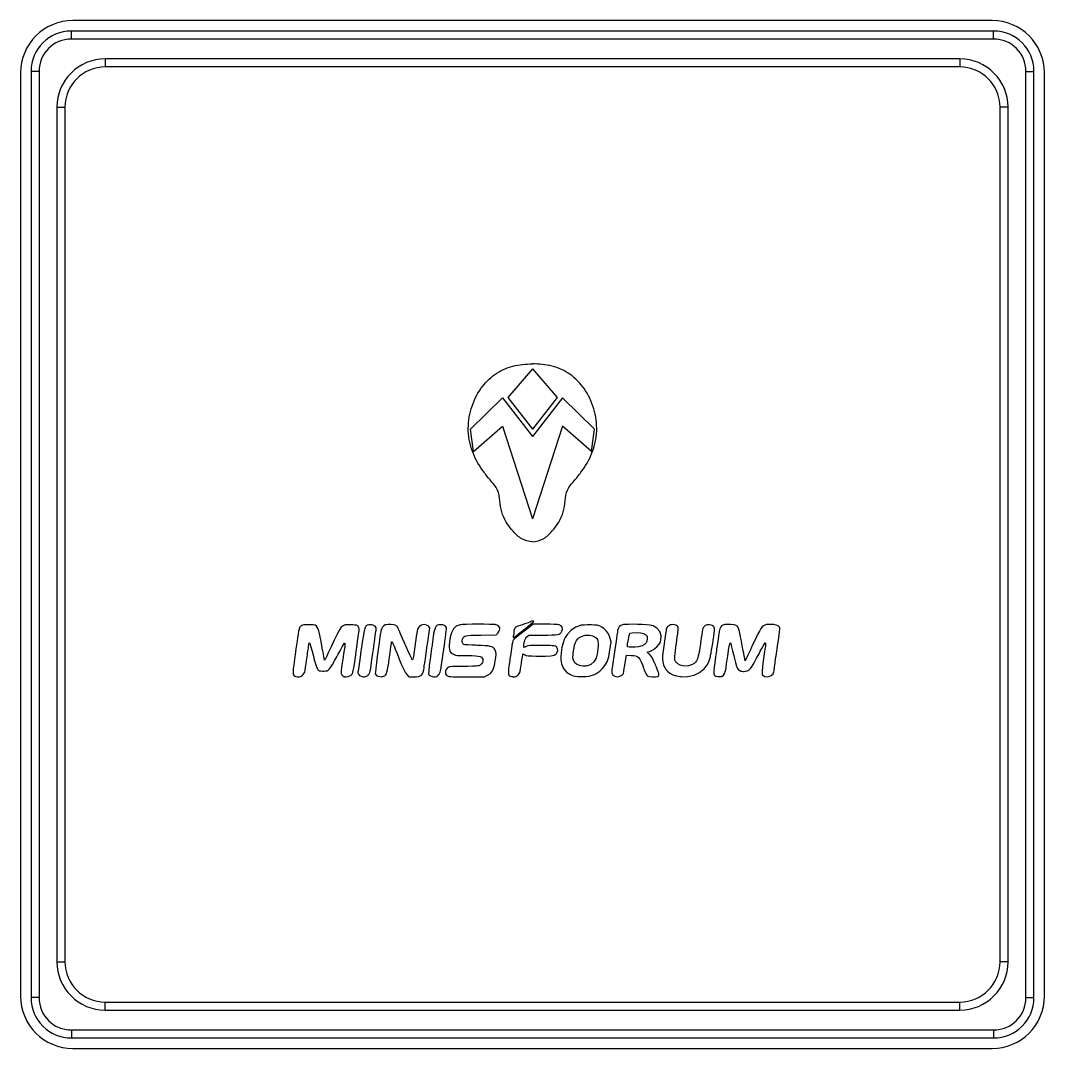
# Model space of a CAD drawing. Header units: millimetres. Extents: x 0 to 279, y 0 to 216.
# Drawn here: x 178.09 to 209.84, y 84.92 to 116.8 of the extents above; entities that cross this region are included whole.
import ezdxf

# ---------------------------------------------------------------- set-up
doc = ezdxf.new("R2010")
doc.units = ezdxf.units.MM

msp = doc.modelspace()

# ---------------------------------------------------------------- linework, layer by layer
at = {"color": 7, "linetype": 'Continuous', "lineweight": 25}
for p, q in [((208.217, 116.797), (179.717, 116.797)), ((208.267, 116.472), (179.667, 116.472)), ((179.667, 116.222), (179.667, 116.472)), ((208.267, 116.222), (208.267, 116.472)), ((208.267, 116.222), (179.667, 116.222)), ((180.717, 115.61), (180.717, 115.36)), ((207.217, 115.61), (180.717, 115.61)), ((207.217, 115.61), (207.217, 115.36)), ((178.092, 115.172), (178.092, 86.547)), ((178.417, 115.222), (178.417, 86.497)), ((178.667, 115.222), (178.417, 115.222)), ((178.667, 115.222), (178.667, 86.497)), ((207.217, 115.36), (180.717, 115.36)), ((209.267, 86.497), (209.267, 115.222)), ((209.267, 115.222), (209.517, 115.222)), ((209.517, 86.497), (209.517, 115.222)), ((209.842, 86.547), (209.842, 115.172)), ((179.217, 114.11), (179.217, 87.61)), ((179.217, 114.11), (179.467, 114.11)), ((179.467, 114.11), (179.467, 87.61)), ((208.467, 87.61), (208.467, 114.11)), ((208.717, 114.11), (208.467, 114.11)), ((208.717, 87.61), (208.717, 114.11)), ((193.967, 106.002), (193.206, 105.109)), ((193.967, 106.002), (194.728, 105.109)), ((192.047, 104.131), (193.035, 105.098)), ((193.035, 105.098), (193.967, 103.901)), ((193.206, 105.109), (193.967, 104.131)), ((194.728, 105.109), (193.967, 104.131)), ((194.899, 105.098), (193.967, 103.901)), ((195.887, 104.131), (194.899, 105.098)), ((192.142, 103.429), (192.047, 104.131)), ((192.142, 103.429), (193.035, 104.22)), ((193.035, 104.22), (193.967, 101.347)), ((194.899, 104.22), (193.967, 101.347)), ((195.792, 103.429), (194.899, 104.22)), ((195.792, 103.429), (195.887, 104.131)), ((186.711, 97.862), (186.697, 97.776)), ((186.727, 97.927), (186.711, 97.862)), ((186.746, 97.975), (186.727, 97.927)), ((186.769, 98.008), (186.746, 97.975)), ((186.798, 98.031), (186.769, 98.008)), ((186.836, 98.047), (186.798, 98.031)), ((186.871, 98.056), (186.836, 98.047)), ((186.883, 98.058), (186.871, 98.056)), ((186.89, 98.06), (186.883, 98.058)), ((186.915, 98.062), (186.89, 98.06)), ((186.963, 98.063), (186.915, 98.062)), ((187.022, 98.063), (186.963, 98.063)), ((187.068, 98.061), (187.022, 98.063)), ((187.084, 98.06), (187.068, 98.061)), ((187.104, 98.059), (187.084, 98.06)), ((187.163, 98.055), (187.104, 98.059)), ((187.223, 98.045), (187.163, 98.055)), ((187.269, 98.018), (187.223, 98.045)), ((187.305, 97.965), (187.269, 98.018)), ((187.337, 97.875), (187.305, 97.965)), ((187.37, 97.737), (187.337, 97.875)), ((187.979, 97.9), (187.91, 97.77)), ((188.039, 97.984), (187.979, 97.9)), ((188.095, 98.032), (188.039, 97.984)), ((188.158, 98.054), (188.095, 98.032)), ((188.236, 98.059), (188.158, 98.054)), ((188.311, 98.057), (188.236, 98.059)), ((188.336, 98.056), (188.311, 98.057)), ((188.352, 98.056), (188.336, 98.056)), ((188.398, 98.054), (188.352, 98.056)), ((188.446, 98.052), (188.398, 98.054)), ((188.482, 98.049), (188.446, 98.052)), ((188.509, 98.045), (188.482, 98.049)), ((188.529, 98.039), (188.509, 98.045)), ((188.543, 98.03), (188.529, 98.039)), ((188.555, 98.019), (188.543, 98.03)), ((188.564, 98.008), (188.555, 98.019)), ((188.567, 98.004), (188.564, 98.008)), ((188.572, 97.997), (188.567, 98.004)), ((188.585, 97.974), (188.572, 97.997)), ((188.58, 97.812), (188.59, 97.882)), ((188.593, 97.939), (188.585, 97.974)), ((188.59, 97.882), (188.593, 97.939)), ((188.757, 97.91), (188.737, 97.817)), ((188.776, 97.974), (188.757, 97.91)), ((188.795, 98.014), (188.776, 97.974)), ((188.817, 98.036), (188.795, 98.014)), ((188.836, 98.045), (188.817, 98.036)), ((188.843, 98.047), (188.836, 98.045)), ((188.847, 98.048), (188.843, 98.047)), ((188.888, 98.054), (188.847, 98.048)), ((188.944, 98.058), (188.888, 98.054)), ((188.955, 98.058), (188.944, 98.058)), ((188.974, 98.058), (188.955, 98.058)), ((189.03, 98.048), (188.974, 98.058)), ((189.084, 98.015), (189.03, 98.048)), ((189.115, 97.964), (189.084, 98.015)), ((189.112, 97.854), (189.117, 97.887)), ((189.121, 97.913), (189.115, 97.964)), ((189.117, 97.887), (189.118, 97.897)), ((189.118, 97.897), (189.121, 97.913)), ((189.266, 97.862), (189.262, 97.841)), ((189.284, 97.924), (189.266, 97.862)), ((189.316, 97.987), (189.284, 97.924)), ((189.359, 98.032), (189.316, 97.987)), ((189.4, 98.054), (189.359, 98.032)), ((189.414, 98.058), (189.4, 98.054)), ((189.432, 98.063), (189.414, 98.058)), ((189.487, 98.068), (189.432, 98.063)), ((189.578, 98.068), (189.487, 98.068)), ((189.666, 98.059), (189.578, 98.068)), ((189.713, 98.048), (189.666, 98.059)), ((189.726, 98.041), (189.713, 98.048)), ((189.73, 98.039), (189.726, 98.041)), ((189.743, 98.031), (189.73, 98.039)), ((189.759, 98.017), (189.743, 98.031)), ((189.777, 97.992), (189.759, 98.017)), ((189.8, 97.948), (189.777, 97.992)), ((189.833, 97.879), (189.8, 97.948)), ((189.878, 97.777), (189.833, 97.879)), ((190.392, 97.87), (190.378, 97.801)), ((190.406, 97.922), (190.392, 97.87)), ((190.422, 97.959), (190.406, 97.922)), ((190.439, 97.987), (190.422, 97.959)), ((190.453, 98.004), (190.439, 97.987)), ((190.459, 98.009), (190.453, 98.004)), ((190.473, 98.022), (190.459, 98.009)), ((190.527, 98.05), (190.473, 98.022)), ((190.604, 98.064), (190.527, 98.05)), ((190.679, 98.052), (190.604, 98.064)), ((190.728, 98.026), (190.679, 98.052)), ((190.74, 98.013), (190.728, 98.026)), ((190.785, 97.966), (190.74, 98.013)), ((190.742, 97.679), (190.785, 97.966)), ((190.917, 97.866), (190.902, 97.794)), ((190.946, 97.952), (190.917, 97.866)), ((190.981, 98.017), (190.946, 97.952)), ((191.007, 98.044), (190.981, 98.017)), ((191.018, 98.047), (191.007, 98.044)), ((191.022, 98.048), (191.018, 98.047)), ((191.065, 98.054), (191.022, 98.048)), ((191.125, 98.058), (191.065, 98.054)), ((191.137, 98.058), (191.125, 98.058)), ((191.149, 98.058), (191.137, 98.058)), ((191.182, 98.057), (191.149, 98.058)), ((191.216, 98.051), (191.182, 98.057)), ((191.242, 98.039), (191.216, 98.051)), ((191.26, 98.024), (191.242, 98.039)), ((191.265, 98.019), (191.26, 98.024)), ((191.27, 98.013), (191.265, 98.019)), ((191.291, 97.983), (191.27, 98.013)), ((191.28, 97.771), (191.292, 97.861)), ((191.302, 97.962), (191.291, 97.983)), ((191.292, 97.861), (191.3, 97.925)), ((191.3, 97.925), (191.302, 97.948)), ((191.302, 97.948), (191.302, 97.962)), ((191.516, 97.931), (191.453, 97.81)), ((191.604, 98.012), (191.516, 97.931)), ((191.693, 98.051), (191.604, 98.012)), ((191.724, 98.058), (191.693, 98.051)), ((191.742, 98.062), (191.724, 98.058)), ((191.796, 98.066), (191.742, 98.062)), ((191.925, 98.071), (191.796, 98.066)), ((192.091, 98.075), (191.925, 98.071)), ((192.277, 98.076), (192.091, 98.075)), ((192.463, 98.075), (192.277, 98.076)), ((192.63, 98.072), (192.463, 98.075)), ((192.759, 98.067), (192.63, 98.072)), ((192.813, 98.064), (192.759, 98.067)), ((192.831, 98.06), (192.813, 98.064)), ((192.842, 98.057), (192.831, 98.06)), ((192.876, 98.045), (192.842, 98.057)), ((192.911, 98.024), (192.876, 98.045)), ((192.936, 97.997), (192.911, 98.024)), ((192.928, 97.853), (192.947, 97.892)), ((192.95, 97.965), (192.936, 97.997)), ((192.947, 97.892), (192.954, 97.93)), ((192.954, 97.93), (192.95, 97.965)), ((193.393, 97.869), (193.392, 97.855)), ((193.394, 97.878), (193.393, 97.869)), ((193.398, 97.906), (193.394, 97.878)), ((193.404, 97.935), (193.398, 97.906)), ((193.416, 97.958), (193.404, 97.935)), ((193.435, 97.977), (193.416, 97.958)), ((193.467, 97.995), (193.435, 97.977)), ((193.515, 98.015), (193.467, 97.995)), ((193.583, 98.038), (193.515, 98.015)), ((193.652, 98.062), (193.583, 98.038)), ((193.626, 97.848), (193.722, 97.923)), ((193.674, 98.069), (193.652, 98.062)), ((193.83, 97.956), (193.666, 97.829)), ((193.695, 98.076), (193.674, 98.069)), ((193.757, 98.098), (193.695, 98.076)), ((193.722, 97.923), (193.816, 97.998)), ((193.829, 98.124), (193.757, 98.098)), ((193.816, 97.998), (193.898, 98.065)), ((193.882, 98.144), (193.829, 98.124)), ((193.884, 97.998), (193.83, 97.956)), ((193.905, 98.153), (193.882, 98.144)), ((193.986, 98.079), (193.884, 97.998)), ((193.898, 98.065), (193.946, 98.105)), ((193.909, 98.156), (193.905, 98.153)), ((193.912, 98.158), (193.909, 98.156)), ((193.941, 98.168), (193.912, 98.158)), ((193.97, 98.172), (193.941, 98.168)), ((193.946, 98.105), (193.961, 98.118)), ((193.961, 98.118), (193.97, 98.125)), ((193.985, 98.172), (193.97, 98.172)), ((193.97, 98.125), (193.994, 98.148)), ((194.002, 98.171), (193.985, 98.172)), ((194.361, 98.077), (193.986, 98.079)), ((193.994, 98.148), (194.007, 98.164)), ((194.007, 98.164), (194.002, 98.171)), ((194.398, 98.077), (194.361, 98.077)), ((194.511, 98.075), (194.398, 98.077)), ((194.643, 98.071), (194.511, 98.075)), ((194.742, 98.065), (194.643, 98.071)), ((194.786, 98.06), (194.742, 98.065)), ((194.794, 98.058), (194.786, 98.06)), ((194.81, 98.053), (194.794, 98.058)), ((194.857, 98.028), (194.81, 98.053)), ((194.892, 97.982), (194.857, 98.028)), ((194.872, 97.852), (194.881, 97.868)), ((194.881, 97.868), (194.898, 97.923)), ((194.898, 97.923), (194.892, 97.982)), ((195.17, 97.891), (195.052, 97.77)), ((195.308, 97.983), (195.17, 97.891)), ((195.42, 98.031), (195.308, 97.983)), ((195.459, 98.041), (195.42, 98.031)), ((195.469, 98.044), (195.459, 98.041)), ((195.505, 98.048), (195.469, 98.044)), ((195.578, 98.052), (195.505, 98.048)), ((195.668, 98.054), (195.578, 98.052)), ((195.741, 98.055), (195.668, 98.054)), ((195.765, 98.054), (195.741, 98.055)), ((195.797, 98.054), (195.765, 98.054)), ((195.894, 98.051), (195.797, 98.054)), ((195.977, 98.043), (195.894, 98.051)), ((196.037, 98.027), (195.977, 98.043)), ((196.081, 98.007), (196.037, 98.027)), ((196.095, 98), (196.081, 98.007)), ((196.12, 97.987), (196.095, 98)), ((196.189, 97.939), (196.12, 97.987)), ((196.265, 97.865), (196.189, 97.939)), ((196.323, 97.775), (196.265, 97.865)), ((196.601, 97.859), (196.598, 97.835)), ((196.604, 97.879), (196.601, 97.859)), ((196.62, 97.936), (196.604, 97.879)), ((196.655, 97.996), (196.62, 97.936)), ((196.705, 98.038), (196.655, 97.996)), ((196.753, 98.058), (196.705, 98.038)), ((196.77, 98.062), (196.753, 98.058)), ((196.787, 98.065), (196.77, 98.062)), ((196.84, 98.07), (196.787, 98.065)), ((196.948, 98.073), (196.84, 98.07)), ((197.081, 98.074), (196.948, 98.073)), ((197.226, 98.071), (197.081, 98.074)), ((197.369, 98.065), (197.226, 98.071)), ((197.499, 98.057), (197.369, 98.065)), ((197.601, 98.047), (197.499, 98.057)), ((197.649, 98.04), (197.601, 98.047)), ((197.664, 98.036), (197.649, 98.04)), ((197.705, 98.023), (197.664, 98.036)), ((197.82, 97.96), (197.705, 98.023)), ((197.918, 97.852), (197.82, 97.96)), ((198.108, 97.876), (198.09, 97.766)), ((198.116, 97.925), (198.108, 97.876)), ((198.12, 97.942), (198.116, 97.925)), ((198.123, 97.952), (198.12, 97.942)), ((198.138, 97.982), (198.123, 97.952)), ((198.169, 98.015), (198.138, 97.982)), ((198.211, 98.041), (198.169, 98.015)), ((198.249, 98.055), (198.211, 98.041)), ((198.262, 98.058), (198.249, 98.055)), ((198.276, 98.061), (198.262, 98.058)), ((198.319, 98.066), (198.276, 98.061)), ((198.371, 98.062), (198.319, 98.066)), ((198.416, 98.049), (198.371, 98.062)), ((198.445, 98.032), (198.416, 98.049)), ((198.454, 98.024), (198.445, 98.032)), ((198.459, 98.02), (198.454, 98.024)), ((198.472, 98.004), (198.459, 98.02)), ((198.481, 97.975), (198.472, 98.004)), ((198.478, 97.854), (198.479, 97.872)), ((198.479, 97.872), (198.482, 97.928)), ((198.482, 97.928), (198.481, 97.975)), ((199.24, 97.9), (199.229, 97.842)), ((199.251, 97.941), (199.24, 97.9)), ((199.263, 97.97), (199.251, 97.941)), ((199.276, 97.991), (199.263, 97.97)), ((199.288, 98.005), (199.276, 97.991)), ((199.292, 98.009), (199.288, 98.005)), ((199.299, 98.016), (199.292, 98.009)), ((199.322, 98.035), (199.299, 98.016)), ((199.352, 98.05), (199.322, 98.035)), ((199.388, 98.058), (199.352, 98.05)), ((199.426, 98.06), (199.388, 98.058)), ((199.457, 98.06), (199.426, 98.06)), ((199.515, 98.052), (199.457, 98.06)), ((199.568, 98.026), (199.515, 98.052)), ((199.599, 97.982), (199.568, 98.026)), ((199.598, 97.797), (199.606, 97.871)), ((199.609, 97.934), (199.599, 97.982)), ((199.606, 97.871), (199.609, 97.906)), ((199.609, 97.906), (199.609, 97.934)), ((199.78, 97.938), (199.758, 97.85)), ((199.803, 97.995), (199.78, 97.938)), ((199.831, 98.029), (199.803, 97.995)), ((199.865, 98.048), (199.831, 98.029)), ((199.898, 98.057), (199.865, 98.048)), ((199.909, 98.06), (199.898, 98.057)), ((199.931, 98.066), (199.909, 98.06)), ((200.001, 98.071), (199.931, 98.066)), ((200.115, 98.068), (200.001, 98.071)), ((200.223, 98.054), (200.115, 98.068)), ((200.278, 98.04), (200.223, 98.054)), ((200.291, 98.032), (200.278, 98.04)), ((200.302, 98.025), (200.291, 98.032)), ((200.33, 97.997), (200.302, 98.025)), ((200.359, 97.941), (200.33, 97.997)), ((200.386, 97.85), (200.359, 97.941)), ((201.002, 97.866), (200.946, 97.759)), ((201.048, 97.942), (201.002, 97.866)), ((201.089, 97.994), (201.048, 97.942)), ((201.127, 98.028), (201.089, 97.994)), ((201.167, 98.048), (201.127, 98.028)), ((201.202, 98.059), (201.167, 98.048)), ((201.214, 98.062), (201.202, 98.059)), ((201.223, 98.064), (201.214, 98.062)), ((201.253, 98.067), (201.223, 98.064)), ((201.306, 98.07), (201.253, 98.067)), ((201.366, 98.07), (201.306, 98.07)), ((201.411, 98.067), (201.366, 98.07)), ((201.426, 98.066), (201.411, 98.067)), ((201.45, 98.064), (201.426, 98.066)), ((201.522, 98.052), (201.45, 98.064)), ((201.587, 98.027), (201.522, 98.052)), ((201.622, 97.99), (201.587, 98.027)), ((201.634, 97.951), (201.622, 97.99)), ((201.625, 97.846), (201.634, 97.915)), ((201.634, 97.915), (201.634, 97.951)), ((186.668, 97.563), (186.651, 97.44)), ((186.679, 97.64), (186.668, 97.563)), ((186.683, 97.666), (186.679, 97.64)), ((186.686, 97.694), (186.683, 97.666)), ((186.697, 97.776), (186.686, 97.694)), ((187.409, 97.54), (187.37, 97.737)), ((187.446, 97.341), (187.409, 97.54)), ((187.821, 97.585), (187.733, 97.397)), ((187.91, 97.77), (187.821, 97.585)), ((188.515, 97.363), (188.539, 97.54)), ((188.539, 97.54), (188.561, 97.688)), ((188.561, 97.688), (188.572, 97.765)), ((188.572, 97.765), (188.576, 97.788)), ((188.576, 97.788), (188.58, 97.812)), ((188.714, 97.689), (188.688, 97.519)), ((188.737, 97.817), (188.714, 97.689)), ((189.065, 97.531), (189.075, 97.604)), ((189.075, 97.604), (189.079, 97.629)), ((189.079, 97.629), (189.082, 97.649)), ((189.082, 97.649), (189.091, 97.711)), ((189.091, 97.711), (189.103, 97.789)), ((189.103, 97.789), (189.112, 97.854)), ((189.238, 97.689), (189.21, 97.501)), ((189.256, 97.803), (189.238, 97.689)), ((189.262, 97.841), (189.256, 97.803)), ((189.939, 97.637), (189.878, 97.777)), ((190, 97.497), (189.939, 97.637)), ((190.347, 97.59), (190.332, 97.479)), ((190.364, 97.709), (190.347, 97.59)), ((190.378, 97.801), (190.364, 97.709)), ((190.694, 97.345), (190.73, 97.596)), ((190.73, 97.596), (190.742, 97.679)), ((190.88, 97.621), (190.867, 97.523)), ((190.891, 97.707), (190.88, 97.621)), ((190.897, 97.754), (190.891, 97.707)), ((190.899, 97.769), (190.897, 97.754)), ((190.902, 97.794), (190.899, 97.769)), ((191.233, 97.421), (191.25, 97.543)), ((191.25, 97.543), (191.266, 97.662)), ((191.266, 97.662), (191.28, 97.771)), ((191.406, 97.611), (191.393, 97.522)), ((191.411, 97.64), (191.406, 97.611)), ((191.419, 97.683), (191.411, 97.64)), ((191.453, 97.81), (191.419, 97.683)), ((191.785, 97.577), (191.793, 97.616)), ((191.789, 97.524), (191.785, 97.577)), ((191.793, 97.616), (191.799, 97.627)), ((191.799, 97.627), (191.804, 97.636)), ((191.804, 97.636), (191.818, 97.662)), ((191.818, 97.662), (191.838, 97.688)), ((191.838, 97.688), (191.867, 97.707)), ((191.867, 97.707), (191.91, 97.72)), ((191.91, 97.72), (191.975, 97.729)), ((191.975, 97.729), (192.069, 97.734)), ((192.069, 97.734), (192.196, 97.738)), ((192.196, 97.738), (192.323, 97.74)), ((192.323, 97.74), (192.366, 97.741)), ((192.366, 97.741), (192.844, 97.751)), ((192.844, 97.751), (192.898, 97.812)), ((192.898, 97.812), (192.906, 97.822)), ((192.906, 97.822), (192.928, 97.853)), ((193.357, 97.559), (193.344, 97.505)), ((193.365, 97.583), (193.357, 97.559)), ((193.369, 97.587), (193.365, 97.583)), ((193.374, 97.594), (193.369, 97.587)), ((193.372, 97.719), (193.371, 97.711)), ((193.371, 97.711), (193.371, 97.681)), ((193.371, 97.681), (193.378, 97.666)), ((193.374, 97.726), (193.372, 97.719)), ((193.383, 97.784), (193.374, 97.726)), ((193.411, 97.626), (193.374, 97.594)), ((193.378, 97.666), (193.386, 97.666)), ((193.392, 97.855), (193.383, 97.784)), ((193.386, 97.666), (193.404, 97.681)), ((193.404, 97.681), (193.458, 97.72)), ((193.509, 97.706), (193.411, 97.626)), ((193.458, 97.72), (193.535, 97.778)), ((193.666, 97.829), (193.509, 97.706)), ((193.535, 97.778), (193.626, 97.848)), ((193.709, 97.503), (193.727, 97.579)), ((193.727, 97.579), (193.756, 97.642)), ((193.756, 97.642), (193.783, 97.679)), ((193.783, 97.679), (193.794, 97.689)), ((193.794, 97.689), (193.853, 97.741)), ((193.853, 97.741), (194.324, 97.741)), ((194.324, 97.741), (194.445, 97.742)), ((194.445, 97.742), (194.571, 97.745)), ((194.571, 97.745), (194.668, 97.75)), ((194.668, 97.75), (194.739, 97.759)), ((194.739, 97.759), (194.791, 97.773)), ((194.791, 97.773), (194.827, 97.793)), ((194.827, 97.793), (194.852, 97.819)), ((194.852, 97.819), (194.868, 97.843)), ((194.868, 97.843), (194.872, 97.852)), ((194.948, 97.599), (194.915, 97.504)), ((194.962, 97.629), (194.948, 97.599)), ((194.981, 97.666), (194.962, 97.629)), ((195.052, 97.77), (194.981, 97.666)), ((195.299, 97.514), (195.334, 97.577)), ((195.334, 97.577), (195.371, 97.62)), ((195.371, 97.62), (195.384, 97.632)), ((195.384, 97.632), (195.406, 97.653)), ((195.406, 97.653), (195.484, 97.699)), ((195.484, 97.699), (195.604, 97.735)), ((195.604, 97.735), (195.731, 97.738)), ((195.731, 97.738), (195.823, 97.718)), ((195.823, 97.718), (195.851, 97.706)), ((195.851, 97.706), (195.865, 97.699)), ((195.865, 97.699), (195.906, 97.677)), ((195.906, 97.677), (195.948, 97.645)), ((195.948, 97.645), (195.978, 97.605)), ((195.978, 97.605), (195.997, 97.556)), ((195.997, 97.556), (196.006, 97.494)), ((196.358, 97.694), (196.323, 97.775)), ((196.367, 97.666), (196.358, 97.694)), ((196.406, 97.531), (196.367, 97.666)), ((196.557, 97.547), (196.52, 97.293)), ((196.585, 97.742), (196.557, 97.547)), ((196.598, 97.835), (196.585, 97.742)), ((196.918, 97.47), (196.941, 97.604)), ((196.941, 97.604), (196.966, 97.728)), ((196.966, 97.728), (196.981, 97.785)), ((196.981, 97.785), (196.986, 97.79)), ((196.986, 97.79), (196.995, 97.801)), ((196.995, 97.801), (197.058, 97.813)), ((197.058, 97.813), (197.188, 97.818)), ((197.188, 97.818), (197.329, 97.806)), ((197.329, 97.806), (197.409, 97.79)), ((197.409, 97.79), (197.432, 97.779)), ((197.432, 97.779), (197.442, 97.774)), ((197.442, 97.774), (197.486, 97.745)), ((197.486, 97.745), (197.514, 97.717)), ((197.514, 97.554), (197.499, 97.516)), ((197.514, 97.717), (197.516, 97.713)), ((197.526, 97.609), (197.514, 97.554)), ((197.516, 97.713), (197.521, 97.702)), ((197.521, 97.702), (197.527, 97.664)), ((197.527, 97.664), (197.526, 97.609)), ((197.958, 97.713), (197.918, 97.852)), ((197.932, 97.522), (197.938, 97.544)), ((197.938, 97.544), (197.949, 97.585)), ((197.949, 97.585), (197.958, 97.713)), ((198.07, 97.627), (198.049, 97.474)), ((198.09, 97.766), (198.07, 97.627)), ((198.432, 97.496), (198.443, 97.576)), ((198.443, 97.576), (198.458, 97.683)), ((198.458, 97.683), (198.47, 97.78)), ((198.47, 97.78), (198.476, 97.835)), ((198.476, 97.835), (198.478, 97.854)), ((199.186, 97.551), (199.181, 97.516)), ((199.2, 97.654), (199.186, 97.551)), ((199.216, 97.761), (199.2, 97.654)), ((199.229, 97.842), (199.216, 97.761)), ((199.554, 97.493), (199.567, 97.575)), ((199.567, 97.575), (199.571, 97.602)), ((199.571, 97.602), (199.575, 97.628)), ((199.575, 97.628), (199.586, 97.703)), ((199.586, 97.703), (199.598, 97.797)), ((199.709, 97.545), (199.684, 97.37)), ((199.735, 97.722), (199.709, 97.545)), ((199.758, 97.85), (199.735, 97.722)), ((200.408, 97.743), (200.386, 97.85)), ((200.415, 97.707), (200.408, 97.743)), ((200.42, 97.683), (200.415, 97.707)), ((200.435, 97.607), (200.42, 97.683)), ((200.458, 97.483), (200.435, 97.607)), ((200.877, 97.616), (200.812, 97.478)), ((200.946, 97.759), (200.877, 97.616)), ((201.565, 97.397), (201.601, 97.656)), ((201.601, 97.656), (201.625, 97.846)), ((186.621, 97.226), (186.617, 97.197)), ((186.633, 97.313), (186.621, 97.226)), ((186.651, 97.44), (186.633, 97.313)), ((186.995, 97.18), (187.005, 97.25)), ((187.005, 97.25), (187.017, 97.335)), ((187.017, 97.335), (187.025, 97.402)), ((187.025, 97.402), (187.027, 97.431)), ((187.027, 97.452), (187.032, 97.482)), ((187.027, 97.431), (187.027, 97.452)), ((187.032, 97.482), (187.042, 97.504)), ((187.042, 97.504), (187.044, 97.505)), ((187.044, 97.505), (187.045, 97.505)), ((187.045, 97.505), (187.06, 97.487)), ((187.06, 97.487), (187.087, 97.406)), ((187.087, 97.406), (187.132, 97.242)), ((187.132, 97.242), (187.182, 97.044)), ((187.459, 97.274), (187.446, 97.341)), ((187.464, 97.244), (187.459, 97.274)), ((187.481, 97.154), (187.464, 97.244)), ((187.687, 97.298), (187.635, 97.188)), ((187.704, 97.334), (187.687, 97.298)), ((187.733, 97.397), (187.704, 97.334)), ((187.94, 97.144), (187.999, 97.253)), ((187.999, 97.253), (188.066, 97.373)), ((188.066, 97.373), (188.114, 97.457)), ((188.121, 97.222), (188.088, 96.996)), ((188.114, 97.457), (188.133, 97.489)), ((188.144, 97.388), (188.121, 97.222)), ((188.133, 97.489), (188.136, 97.49)), ((188.136, 97.49), (188.137, 97.491)), ((188.137, 97.491), (188.148, 97.487)), ((188.152, 97.446), (188.144, 97.388)), ((188.148, 97.487), (188.152, 97.471)), ((188.152, 97.471), (188.152, 97.446)), ((188.49, 97.179), (188.496, 97.225)), ((188.496, 97.225), (188.515, 97.363)), ((188.648, 97.24), (188.621, 97.051)), ((188.657, 97.302), (188.648, 97.24)), ((188.665, 97.357), (188.657, 97.302)), ((188.688, 97.519), (188.665, 97.357)), ((189.019, 97.199), (189.032, 97.287)), ((189.032, 97.287), (189.049, 97.412)), ((189.049, 97.412), (189.065, 97.531)), ((189.181, 97.291), (189.153, 97.079)), ((189.21, 97.501), (189.181, 97.291)), ((189.551, 97.194), (189.577, 97.378)), ((189.577, 97.378), (189.591, 97.483)), ((189.591, 97.483), (189.596, 97.518)), ((189.596, 97.525), (189.599, 97.534)), ((189.596, 97.522), (189.596, 97.525)), ((189.596, 97.518), (189.596, 97.522)), ((189.599, 97.534), (189.608, 97.529)), ((189.608, 97.529), (189.623, 97.505)), ((189.623, 97.505), (189.645, 97.461)), ((189.645, 97.461), (189.674, 97.396)), ((189.674, 97.396), (189.711, 97.307)), ((189.711, 97.307), (189.758, 97.193)), ((190.02, 97.451), (190, 97.497)), ((190.041, 97.403), (190.02, 97.451)), ((190.103, 97.262), (190.041, 97.403)), ((190.174, 97.108), (190.103, 97.262)), ((190.299, 97.227), (190.277, 97.081)), ((190.321, 97.388), (190.299, 97.227)), ((190.328, 97.441), (190.321, 97.388)), ((190.332, 97.479), (190.328, 97.441)), ((190.655, 97.082), (190.694, 97.345)), ((190.839, 97.335), (190.801, 97.071)), ((190.852, 97.422), (190.839, 97.335)), ((190.856, 97.447), (190.852, 97.422)), ((190.867, 97.523), (190.856, 97.447)), ((191.201, 97.199), (191.205, 97.225)), ((191.205, 97.225), (191.216, 97.303)), ((191.216, 97.303), (191.233, 97.421)), ((191.383, 97.427), (191.381, 97.351)), ((191.381, 97.351), (191.389, 97.291)), ((191.393, 97.522), (191.383, 97.427)), ((191.389, 97.291), (191.407, 97.243)), ((191.407, 97.243), (191.436, 97.204)), ((191.809, 97.478), (191.789, 97.524)), ((191.833, 97.453), (191.809, 97.478)), ((191.843, 97.449), (191.833, 97.453)), ((191.847, 97.446), (191.843, 97.449)), ((191.884, 97.441), (191.847, 97.446)), ((191.975, 97.434), (191.884, 97.441)), ((192.101, 97.428), (191.975, 97.434)), ((192.212, 97.423), (192.101, 97.428)), ((192.249, 97.422), (192.212, 97.423)), ((192.285, 97.422), (192.249, 97.422)), ((192.391, 97.418), (192.285, 97.422)), ((192.503, 97.412), (192.391, 97.418)), ((192.591, 97.403), (192.503, 97.412)), ((192.657, 97.391), (192.591, 97.403)), ((192.708, 97.374), (192.657, 97.391)), ((192.746, 97.351), (192.708, 97.374)), ((192.776, 97.32), (192.746, 97.351)), ((192.796, 97.292), (192.776, 97.32)), ((192.802, 97.282), (192.796, 97.292)), ((192.811, 97.269), (192.802, 97.282)), ((192.829, 97.225), (192.811, 97.269)), ((192.838, 97.153), (192.829, 97.225)), ((193.314, 97.321), (193.291, 97.157)), ((193.318, 97.349), (193.314, 97.321)), ((193.321, 97.37), (193.318, 97.349)), ((193.33, 97.432), (193.321, 97.37)), ((193.344, 97.505), (193.33, 97.432)), ((193.703, 97.434), (193.709, 97.503)), ((193.703, 97.411), (193.703, 97.434)), ((193.703, 97.353), (193.703, 97.411)), ((193.776, 97.389), (193.703, 97.353)), ((193.788, 97.395), (193.776, 97.389)), ((193.827, 97.408), (193.788, 97.395)), ((193.903, 97.418), (193.827, 97.408)), ((194.037, 97.421), (193.903, 97.418)), ((194.208, 97.42), (194.037, 97.421)), ((194.265, 97.419), (194.208, 97.42)), ((194.299, 97.418), (194.265, 97.419)), ((194.401, 97.417), (194.299, 97.418)), ((194.504, 97.415), (194.401, 97.417)), ((194.579, 97.412), (194.504, 97.415)), ((194.632, 97.408), (194.579, 97.412)), ((194.666, 97.402), (194.632, 97.408)), ((194.689, 97.394), (194.666, 97.402)), ((194.704, 97.383), (194.689, 97.394)), ((194.714, 97.372), (194.704, 97.383)), ((194.717, 97.368), (194.714, 97.372)), ((194.726, 97.357), (194.717, 97.368)), ((194.745, 97.318), (194.726, 97.357)), ((194.736, 97.21), (194.751, 97.264)), ((194.751, 97.264), (194.745, 97.318)), ((194.878, 97.352), (194.855, 97.186)), ((194.915, 97.504), (194.878, 97.352)), ((195.227, 97.147), (195.243, 97.267)), ((195.243, 97.267), (195.249, 97.306)), ((195.249, 97.306), (195.254, 97.337)), ((195.254, 97.337), (195.273, 97.428)), ((195.273, 97.428), (195.299, 97.514)), ((195.983, 97.231), (195.979, 97.201)), ((195.996, 97.319), (195.983, 97.231)), ((196.005, 97.416), (195.996, 97.319)), ((196.006, 97.494), (196.005, 97.416)), ((196.359, 97.216), (196.367, 97.267)), ((196.367, 97.267), (196.406, 97.531)), ((196.52, 97.293), (196.488, 97.074)), ((196.909, 97.401), (196.918, 97.47)), ((196.909, 97.376), (196.909, 97.401)), ((196.925, 97.373), (196.909, 97.376)), ((196.968, 97.369), (196.925, 97.373)), ((197.032, 97.369), (196.968, 97.369)), ((197.091, 97.369), (197.032, 97.369)), ((197.111, 97.37), (197.091, 97.369)), ((197.148, 97.371), (197.111, 97.37)), ((197.259, 97.381), (197.148, 97.371)), ((197.366, 97.405), (197.259, 97.381)), ((197.441, 97.445), (197.366, 97.405)), ((197.482, 97.488), (197.441, 97.445)), ((197.492, 97.505), (197.482, 97.488)), ((197.499, 97.516), (197.492, 97.505)), ((197.526, 97.209), (197.625, 97.244)), ((197.625, 97.244), (197.651, 97.253)), ((197.651, 97.253), (197.724, 97.296)), ((197.724, 97.296), (197.819, 97.373)), ((197.819, 97.373), (197.895, 97.46)), ((197.895, 97.46), (197.932, 97.522)), ((198.029, 97.322), (198.012, 97.186)), ((198.049, 97.474), (198.029, 97.322)), ((198.389, 97.156), (198.398, 97.255)), ((198.398, 97.255), (198.412, 97.364)), ((198.412, 97.364), (198.423, 97.443)), ((198.423, 97.443), (198.428, 97.469)), ((198.428, 97.469), (198.432, 97.496)), ((199.155, 97.342), (199.131, 97.202)), ((199.175, 97.473), (199.155, 97.342)), ((199.181, 97.516), (199.175, 97.473)), ((199.511, 97.206), (199.52, 97.27)), ((199.52, 97.27), (199.537, 97.378)), ((199.537, 97.378), (199.554, 97.493)), ((199.668, 97.251), (199.642, 97.07)), ((199.676, 97.312), (199.668, 97.251)), ((199.684, 97.37), (199.676, 97.312)), ((200.024, 97.1), (200.06, 97.333)), ((200.06, 97.333), (200.085, 97.465)), ((200.085, 97.465), (200.1, 97.501)), ((200.1, 97.501), (200.102, 97.499)), ((200.102, 97.499), (200.113, 97.466)), ((200.113, 97.466), (200.137, 97.379)), ((200.137, 97.379), (200.17, 97.254)), ((200.17, 97.254), (200.198, 97.141)), ((200.483, 97.351), (200.458, 97.483)), ((200.501, 97.257), (200.483, 97.351)), ((200.507, 97.226), (200.501, 97.257)), ((200.561, 96.944), (200.507, 97.226)), ((200.722, 97.287), (200.682, 97.202)), ((200.759, 97.367), (200.722, 97.287)), ((200.782, 97.416), (200.759, 97.367)), ((200.79, 97.432), (200.782, 97.416)), ((200.812, 97.478), (200.79, 97.432)), ((201.015, 97.209), (201.031, 97.239)), ((201.031, 97.239), (201.078, 97.329)), ((201.078, 97.329), (201.126, 97.416)), ((201.126, 97.416), (201.16, 97.472)), ((201.162, 97.236), (201.129, 97.014)), ((201.16, 97.472), (201.182, 97.498)), ((201.174, 97.31), (201.162, 97.236)), ((201.178, 97.332), (201.174, 97.31)), ((201.188, 97.399), (201.178, 97.332)), ((201.182, 97.498), (201.193, 97.493)), ((201.194, 97.46), (201.188, 97.399)), ((201.193, 97.493), (201.194, 97.46)), ((201.532, 97.17), (201.565, 97.397)), ((186.586, 96.982), (186.564, 96.816)), ((186.609, 97.144), (186.586, 96.982)), ((186.617, 97.197), (186.609, 97.144)), ((186.935, 96.775), (186.959, 96.942)), ((186.959, 96.942), (186.987, 97.124)), ((186.987, 97.124), (186.992, 97.156)), ((186.992, 97.156), (186.995, 97.18)), ((187.182, 97.044), (187.198, 96.978)), ((187.198, 96.978), (187.208, 96.939)), ((187.208, 96.939), (187.254, 96.782)), ((187.5, 97.054), (187.481, 97.154)), ((187.514, 96.986), (187.5, 97.054)), ((187.52, 96.96), (187.514, 96.986)), ((187.521, 96.959), (187.52, 96.96)), ((187.537, 96.988), (187.521, 96.959)), ((187.521, 96.959), (187.521, 96.959)), ((187.577, 97.068), (187.537, 96.988)), ((187.635, 97.188), (187.577, 97.068)), ((187.764, 96.829), (187.839, 96.959)), ((187.839, 96.959), (187.9, 97.07)), ((187.9, 97.07), (187.92, 97.107)), ((187.92, 97.107), (187.94, 97.144)), ((188.088, 96.996), (188.059, 96.804)), ((188.443, 96.836), (188.464, 96.985)), ((188.464, 96.985), (188.484, 97.13)), ((188.484, 97.13), (188.49, 97.179)), ((188.621, 97.051), (188.59, 96.839)), ((188.966, 96.818), (188.988, 96.97)), ((188.988, 96.97), (189.008, 97.119)), ((189.008, 97.119), (189.015, 97.169)), ((189.015, 97.169), (189.019, 97.199)), ((189.153, 97.079), (189.128, 96.88)), ((189.507, 96.883), (189.512, 96.916)), ((189.512, 96.916), (189.522, 96.986)), ((189.522, 96.986), (189.551, 97.194)), ((189.758, 97.193), (189.8, 97.088)), ((189.8, 97.088), (189.814, 97.053)), ((189.814, 97.053), (189.837, 96.996)), ((189.837, 96.996), (189.908, 96.823)), ((190.225, 97.005), (190.174, 97.108)), ((190.246, 96.968), (190.225, 97.005)), ((190.247, 96.969), (190.246, 96.968)), ((190.251, 96.97), (190.247, 96.969)), ((190.26, 96.998), (190.251, 96.97)), ((190.277, 97.081), (190.26, 96.998)), ((190.627, 96.884), (190.655, 97.082)), ((190.801, 97.071), (190.766, 96.8)), ((191.146, 96.825), (191.173, 97.006)), ((191.173, 97.006), (191.197, 97.175)), ((191.197, 97.175), (191.201, 97.199)), ((191.436, 97.204), (191.476, 97.172)), ((191.476, 97.172), (191.516, 97.148)), ((191.516, 97.148), (191.529, 97.141)), ((191.529, 97.141), (191.541, 97.135)), ((191.541, 97.135), (191.578, 97.121)), ((191.578, 97.121), (191.646, 97.11)), ((191.646, 97.11), (191.757, 97.105)), ((191.757, 97.105), (191.891, 97.104)), ((191.891, 97.104), (191.972, 97.104)), ((191.972, 97.104), (192.081, 97.103)), ((192.081, 97.103), (192.195, 97.098)), ((192.195, 97.098), (192.281, 97.09)), ((192.281, 97.09), (192.344, 97.076)), ((192.344, 97.076), (192.386, 97.055)), ((192.386, 97.055), (192.411, 97.026)), ((192.411, 97.026), (192.424, 96.989)), ((192.427, 96.928), (192.417, 96.89)), ((192.424, 96.989), (192.427, 96.953)), ((192.427, 96.953), (192.427, 96.928)), ((192.804, 96.89), (192.811, 96.929)), ((192.811, 96.929), (192.83, 97.047)), ((192.83, 97.047), (192.838, 97.153)), ((193.26, 96.966), (193.241, 96.833)), ((193.264, 96.987), (193.26, 96.966)), ((193.268, 97.009), (193.264, 96.987)), ((193.291, 97.157), (193.268, 97.009)), ((193.627, 96.885), (193.639, 96.969)), ((193.639, 96.969), (193.653, 97.063)), ((193.653, 97.063), (193.665, 97.128)), ((193.665, 97.128), (193.67, 97.153)), ((193.67, 97.153), (193.671, 97.154)), ((193.671, 97.154), (193.672, 97.155)), ((193.672, 97.155), (193.693, 97.15)), ((193.693, 97.15), (193.726, 97.133)), ((193.726, 97.133), (193.733, 97.128)), ((193.733, 97.128), (193.741, 97.123)), ((193.741, 97.123), (193.772, 97.111)), ((193.772, 97.111), (193.835, 97.1)), ((193.835, 97.1), (193.942, 97.093)), ((193.942, 97.093), (194.07, 97.09)), ((194.07, 97.09), (194.113, 97.089)), ((194.113, 97.089), (194.178, 97.087)), ((194.178, 97.087), (194.375, 97.086)), ((194.375, 97.086), (194.54, 97.095)), ((194.54, 97.095), (194.639, 97.118)), ((194.639, 97.118), (194.687, 97.147)), ((194.687, 97.147), (194.7, 97.16)), ((194.7, 97.16), (194.711, 97.171)), ((194.711, 97.171), (194.736, 97.21)), ((194.855, 97.186), (194.846, 97.061)), ((194.846, 97.061), (194.846, 96.977)), ((194.846, 96.977), (194.865, 96.849)), ((195.222, 97.037), (195.227, 97.147)), ((195.235, 96.958), (195.222, 97.037)), ((195.256, 96.91), (195.235, 96.958)), ((195.266, 96.896), (195.256, 96.91)), ((195.874, 96.907), (195.777, 96.831)), ((195.938, 97.027), (195.874, 96.907)), ((195.972, 97.157), (195.938, 97.027)), ((195.979, 97.201), (195.972, 97.157)), ((196.213, 96.796), (196.282, 96.915)), ((196.282, 96.915), (196.329, 97.064)), ((196.329, 97.064), (196.359, 97.216)), ((196.472, 96.963), (196.455, 96.851)), ((196.477, 97.001), (196.472, 96.963)), ((196.488, 97.074), (196.477, 97.001)), ((196.83, 96.822), (196.881, 97.113)), ((196.881, 97.113), (197.027, 97.111)), ((197.027, 97.111), (197.046, 97.111)), ((197.046, 97.111), (197.102, 97.108)), ((197.102, 97.108), (197.163, 97.097)), ((197.163, 97.097), (197.213, 97.076)), ((197.213, 97.076), (197.256, 97.041)), ((197.256, 97.041), (197.295, 96.989)), ((197.295, 96.989), (197.334, 96.915)), ((197.334, 96.915), (197.376, 96.815)), ((197.589, 97.151), (197.526, 97.209)), ((197.603, 97.139), (197.589, 97.151)), ((197.641, 97.1), (197.603, 97.139)), ((197.682, 97.041), (197.641, 97.1)), ((197.724, 96.956), (197.682, 97.041)), ((197.765, 96.856), (197.724, 96.956)), ((198, 97.081), (197.996, 97.036)), ((197.996, 97.036), (197.996, 96.969)), ((197.996, 96.969), (198.031, 96.812)), ((198.012, 97.186), (198, 97.081)), ((198.383, 97.031), (198.384, 97.067)), ((198.383, 96.994), (198.383, 97.031)), ((198.385, 96.965), (198.383, 96.994)), ((198.384, 97.079), (198.385, 97.098)), ((198.384, 97.067), (198.384, 97.079)), ((198.385, 97.098), (198.389, 97.156)), ((198.389, 96.943), (198.385, 96.965)), ((198.397, 96.924), (198.389, 96.943)), ((198.409, 96.908), (198.397, 96.924)), ((198.426, 96.89), (198.409, 96.908)), ((199.053, 96.944), (199.019, 96.896)), ((199.082, 97.008), (199.053, 96.944)), ((199.108, 97.092), (199.082, 97.008)), ((199.131, 97.202), (199.108, 97.092)), ((199.37, 96.8), (199.432, 96.909)), ((199.432, 96.909), (199.477, 97.035)), ((199.477, 97.035), (199.502, 97.147)), ((199.502, 97.147), (199.508, 97.184)), ((199.508, 97.184), (199.511, 97.206)), ((199.642, 97.07), (199.617, 96.883)), ((199.986, 96.846), (200.024, 97.1)), ((200.198, 97.141), (200.207, 97.104)), ((200.207, 97.104), (200.219, 97.052)), ((200.219, 97.052), (200.259, 96.895)), ((200.644, 97.122), (200.561, 96.944)), ((200.653, 97.142), (200.644, 97.122)), ((200.682, 97.202), (200.653, 97.142)), ((200.839, 96.88), (200.917, 97.022)), ((200.917, 97.022), (200.991, 97.162)), ((200.991, 97.162), (201.015, 97.209)), ((201.129, 97.014), (201.098, 96.772)), ((201.492, 96.889), (201.506, 96.99)), ((201.506, 96.99), (201.517, 97.068)), ((201.517, 97.068), (201.521, 97.094)), ((201.521, 97.094), (201.532, 97.17)), ((186.55, 96.691), (186.545, 96.602)), ((186.545, 96.602), (186.548, 96.542)), ((186.564, 96.816), (186.55, 96.691)), ((186.881, 96.551), (186.903, 96.594)), ((186.903, 96.594), (186.918, 96.656)), ((186.918, 96.656), (186.929, 96.727)), ((186.929, 96.727), (186.932, 96.751)), ((186.932, 96.751), (186.935, 96.775)), ((187.254, 96.782), (187.295, 96.686)), ((187.295, 96.686), (187.301, 96.678)), ((187.301, 96.678), (187.307, 96.671)), ((187.307, 96.671), (187.327, 96.649)), ((187.327, 96.649), (187.356, 96.634)), ((187.356, 96.634), (187.401, 96.627)), ((187.401, 96.627), (187.455, 96.626)), ((187.455, 96.626), (187.492, 96.626)), ((187.492, 96.626), (187.547, 96.627)), ((187.547, 96.627), (187.595, 96.635)), ((187.595, 96.635), (187.629, 96.652)), ((187.629, 96.652), (187.656, 96.674)), ((187.656, 96.674), (187.665, 96.682)), ((187.665, 96.682), (187.673, 96.689)), ((187.673, 96.689), (187.703, 96.732)), ((187.703, 96.732), (187.764, 96.829)), ((188.037, 96.651), (188.033, 96.594)), ((188.033, 96.594), (188.038, 96.554)), ((188.046, 96.718), (188.037, 96.651)), ((188.049, 96.74), (188.046, 96.718)), ((188.059, 96.804), (188.049, 96.74)), ((188.384, 96.55), (188.398, 96.587)), ((188.398, 96.587), (188.411, 96.643)), ((188.411, 96.643), (188.426, 96.724)), ((188.426, 96.724), (188.443, 96.836)), ((188.556, 96.622), (188.553, 96.609)), ((188.553, 96.609), (188.554, 96.569)), ((188.557, 96.627), (188.556, 96.622)), ((188.567, 96.688), (188.557, 96.627)), ((188.59, 96.839), (188.567, 96.688)), ((188.92, 96.577), (188.934, 96.629)), ((188.934, 96.629), (188.949, 96.707)), ((188.949, 96.707), (188.966, 96.818)), ((189.097, 96.593), (189.093, 96.55)), ((189.109, 96.713), (189.097, 96.593)), ((189.128, 96.88), (189.109, 96.713)), ((189.435, 96.541), (189.455, 96.598)), ((189.455, 96.598), (189.473, 96.676)), ((189.473, 96.676), (189.492, 96.781)), ((189.492, 96.781), (189.507, 96.883)), ((189.908, 96.823), (189.975, 96.67)), ((189.975, 96.67), (190.026, 96.575)), ((190.555, 96.536), (190.577, 96.589)), ((190.577, 96.589), (190.593, 96.659)), ((190.593, 96.659), (190.604, 96.725)), ((190.604, 96.725), (190.607, 96.747)), ((190.607, 96.747), (190.612, 96.782)), ((190.612, 96.782), (190.627, 96.884)), ((190.748, 96.619), (190.745, 96.546)), ((190.766, 96.8), (190.748, 96.619)), ((191.095, 96.569), (191.105, 96.594)), ((191.105, 96.594), (191.114, 96.627)), ((191.114, 96.627), (191.122, 96.669)), ((191.122, 96.669), (191.131, 96.724)), ((191.131, 96.724), (191.139, 96.777)), ((191.139, 96.777), (191.141, 96.794)), ((191.141, 96.794), (191.146, 96.825)), ((191.269, 96.595), (191.267, 96.563)), ((191.271, 96.605), (191.269, 96.595)), ((191.272, 96.618), (191.271, 96.605)), ((191.291, 96.673), (191.272, 96.618)), ((191.323, 96.717), (191.291, 96.673)), ((191.331, 96.723), (191.323, 96.717)), ((191.335, 96.727), (191.331, 96.723)), ((191.347, 96.737), (191.335, 96.727)), ((191.366, 96.747), (191.347, 96.737)), ((191.392, 96.755), (191.366, 96.747)), ((191.429, 96.76), (191.392, 96.755)), ((191.483, 96.763), (191.429, 96.76)), ((191.559, 96.765), (191.483, 96.763)), ((191.661, 96.766), (191.559, 96.765)), ((191.762, 96.766), (191.661, 96.766)), ((191.838, 96.766), (191.762, 96.766)), ((191.964, 96.768), (191.838, 96.766)), ((192.111, 96.772), (191.964, 96.768)), ((192.223, 96.779), (192.111, 96.772)), ((192.273, 96.784), (192.223, 96.779)), ((192.283, 96.787), (192.273, 96.784)), ((192.299, 96.791), (192.283, 96.787)), ((192.343, 96.811), (192.299, 96.791)), ((192.388, 96.846), (192.343, 96.811)), ((192.417, 96.89), (192.388, 96.846)), ((192.661, 96.552), (192.724, 96.627)), ((192.724, 96.627), (192.769, 96.735)), ((192.769, 96.735), (192.797, 96.851)), ((192.797, 96.851), (192.804, 96.89)), ((193.223, 96.666), (193.22, 96.619)), ((193.22, 96.619), (193.22, 96.569)), ((193.224, 96.682), (193.223, 96.666)), ((193.226, 96.702), (193.224, 96.682)), ((193.241, 96.833), (193.226, 96.702)), ((193.557, 96.547), (193.581, 96.6)), ((193.581, 96.6), (193.6, 96.693)), ((193.6, 96.693), (193.618, 96.815)), ((193.618, 96.815), (193.624, 96.856)), ((193.624, 96.856), (193.627, 96.885)), ((194.865, 96.849), (194.924, 96.708)), ((194.924, 96.708), (195.022, 96.595)), ((195.022, 96.595), (195.124, 96.525)), ((195.279, 96.878), (195.266, 96.896)), ((195.331, 96.835), (195.279, 96.878)), ((195.422, 96.794), (195.331, 96.835)), ((195.528, 96.776), (195.422, 96.794)), ((195.612, 96.779), (195.528, 96.776)), ((195.639, 96.785), (195.612, 96.779)), ((195.675, 96.792), (195.639, 96.785)), ((195.777, 96.831), (195.675, 96.792)), ((195.995, 96.58), (196.052, 96.624)), ((196.052, 96.624), (196.097, 96.665)), ((196.097, 96.665), (196.112, 96.68)), ((196.112, 96.68), (196.139, 96.707)), ((196.139, 96.707), (196.213, 96.796)), ((196.429, 96.656), (196.425, 96.599)), ((196.425, 96.599), (196.427, 96.56)), ((196.439, 96.738), (196.429, 96.656)), ((196.455, 96.851), (196.439, 96.738)), ((196.784, 96.552), (196.795, 96.616)), ((196.795, 96.616), (196.811, 96.71)), ((196.811, 96.71), (196.825, 96.794)), ((196.825, 96.794), (196.83, 96.822)), ((197.376, 96.815), (197.413, 96.72)), ((197.413, 96.72), (197.424, 96.687)), ((197.424, 96.687), (197.432, 96.668)), ((197.432, 96.668), (197.455, 96.61)), ((197.455, 96.61), (197.485, 96.546)), ((197.779, 96.822), (197.765, 96.856)), ((197.786, 96.804), (197.779, 96.822)), ((197.807, 96.75), (197.786, 96.804)), ((197.833, 96.684), (197.807, 96.75)), ((197.854, 96.632), (197.833, 96.684)), ((197.864, 96.607), (197.854, 96.632)), ((197.867, 96.601), (197.864, 96.607)), ((197.871, 96.59), (197.867, 96.601)), ((197.881, 96.553), (197.871, 96.59)), ((198.031, 96.812), (198.113, 96.665)), ((198.113, 96.665), (198.137, 96.639)), ((198.137, 96.639), (198.156, 96.618)), ((198.156, 96.618), (198.221, 96.561)), ((198.443, 96.875), (198.426, 96.89)), ((198.448, 96.869), (198.443, 96.875)), ((198.47, 96.85), (198.448, 96.869)), ((198.549, 96.808), (198.47, 96.85)), ((198.673, 96.78), (198.549, 96.808)), ((198.804, 96.787), (198.673, 96.78)), ((198.899, 96.815), (198.804, 96.787)), ((198.928, 96.83), (198.899, 96.815)), ((198.941, 96.837), (198.928, 96.83)), ((198.978, 96.86), (198.941, 96.837)), ((199.019, 96.896), (198.978, 96.86)), ((199.143, 96.578), (199.254, 96.665)), ((199.254, 96.665), (199.286, 96.699)), ((199.286, 96.699), (199.309, 96.722)), ((199.309, 96.722), (199.37, 96.8)), ((199.589, 96.645), (199.586, 96.579)), ((199.599, 96.744), (199.589, 96.645)), ((199.617, 96.883), (199.599, 96.744)), ((199.925, 96.549), (199.952, 96.634)), ((199.952, 96.634), (199.97, 96.729)), ((199.97, 96.729), (199.974, 96.761)), ((199.974, 96.761), (199.986, 96.846)), ((200.259, 96.895), (200.295, 96.773)), ((200.295, 96.773), (200.325, 96.707)), ((200.325, 96.707), (200.349, 96.676)), ((200.349, 96.676), (200.359, 96.667)), ((200.359, 96.667), (200.366, 96.66)), ((200.366, 96.66), (200.392, 96.642)), ((200.392, 96.642), (200.424, 96.626)), ((200.424, 96.626), (200.463, 96.618)), ((200.463, 96.618), (200.503, 96.616)), ((200.503, 96.616), (200.531, 96.616)), ((200.531, 96.616), (200.577, 96.619)), ((200.577, 96.619), (200.629, 96.63)), ((200.629, 96.63), (200.676, 96.656)), ((200.676, 96.656), (200.723, 96.702)), ((200.723, 96.702), (200.776, 96.775)), ((200.776, 96.775), (200.839, 96.88)), ((201.098, 96.772), (201.085, 96.602)), ((201.085, 96.602), (201.085, 96.532)), ((201.44, 96.574), (201.447, 96.598)), ((201.447, 96.598), (201.457, 96.641)), ((201.457, 96.641), (201.466, 96.69)), ((201.466, 96.69), (201.471, 96.726)), ((201.471, 96.726), (201.472, 96.738)), ((201.472, 96.738), (201.474, 96.754)), ((201.474, 96.754), (201.48, 96.801)), ((201.48, 96.801), (201.492, 96.889)), ((186.548, 96.542), (186.559, 96.503)), ((186.559, 96.503), (186.579, 96.48)), ((186.579, 96.48), (186.6, 96.469)), ((186.6, 96.469), (186.608, 96.466)), ((186.608, 96.466), (186.624, 96.46)), ((186.624, 96.46), (186.677, 96.448)), ((186.677, 96.448), (186.74, 96.449)), ((186.74, 96.449), (186.798, 96.47)), ((186.798, 96.47), (186.838, 96.5)), ((186.838, 96.5), (186.849, 96.511)), ((186.849, 96.511), (186.858, 96.52)), ((186.858, 96.52), (186.881, 96.551)), ((188.038, 96.554), (188.047, 96.529)), ((188.047, 96.529), (188.051, 96.521)), ((188.051, 96.521), (188.055, 96.513)), ((188.055, 96.513), (188.084, 96.479)), ((188.084, 96.479), (188.12, 96.456)), ((188.12, 96.456), (188.126, 96.455)), ((188.126, 96.455), (188.14, 96.451)), ((188.14, 96.451), (188.185, 96.449)), ((188.185, 96.449), (188.247, 96.456)), ((188.247, 96.456), (188.305, 96.476)), ((188.305, 96.476), (188.341, 96.497)), ((188.341, 96.497), (188.351, 96.506)), ((188.351, 96.506), (188.356, 96.51)), ((188.356, 96.51), (188.369, 96.525)), ((188.369, 96.525), (188.384, 96.55)), ((188.554, 96.569), (188.571, 96.524)), ((188.571, 96.524), (188.605, 96.488)), ((188.605, 96.488), (188.65, 96.462)), ((188.65, 96.462), (188.703, 96.449)), ((188.703, 96.449), (188.759, 96.45)), ((188.759, 96.45), (188.815, 96.466)), ((188.815, 96.466), (188.856, 96.49)), ((188.856, 96.49), (188.867, 96.5)), ((188.867, 96.5), (188.872, 96.505)), ((188.872, 96.505), (188.888, 96.52)), ((188.888, 96.52), (188.905, 96.543)), ((188.905, 96.543), (188.92, 96.577)), ((189.093, 96.55), (189.096, 96.539)), ((189.096, 96.539), (189.099, 96.528)), ((189.099, 96.528), (189.12, 96.497)), ((189.12, 96.497), (189.166, 96.467)), ((189.166, 96.467), (189.228, 96.452)), ((189.228, 96.452), (189.284, 96.451)), ((189.284, 96.451), (189.302, 96.453)), ((189.302, 96.453), (189.313, 96.455)), ((189.313, 96.455), (189.347, 96.462)), ((189.347, 96.462), (189.383, 96.477)), ((189.383, 96.477), (189.411, 96.502)), ((189.411, 96.502), (189.435, 96.541)), ((190.026, 96.575), (190.055, 96.531)), ((190.055, 96.531), (190.067, 96.519)), ((190.067, 96.519), (190.134, 96.447)), ((190.134, 96.447), (190.309, 96.447)), ((190.309, 96.447), (190.371, 96.449)), ((190.371, 96.449), (190.436, 96.457)), ((190.436, 96.457), (190.487, 96.473)), ((190.487, 96.473), (190.526, 96.498)), ((190.526, 96.498), (190.555, 96.536)), ((190.745, 96.546), (190.747, 96.536)), ((190.747, 96.536), (190.75, 96.526)), ((190.75, 96.526), (190.767, 96.5)), ((190.767, 96.5), (190.805, 96.472)), ((190.805, 96.472), (190.857, 96.454)), ((190.857, 96.454), (190.904, 96.447)), ((190.904, 96.447), (190.929, 96.447)), ((190.929, 96.447), (190.955, 96.451)), ((190.955, 96.451), (190.986, 96.461)), ((190.986, 96.461), (191.016, 96.48)), ((191.016, 96.48), (191.042, 96.502)), ((191.042, 96.502), (191.049, 96.509)), ((191.049, 96.509), (191.054, 96.514)), ((191.054, 96.514), (191.068, 96.529)), ((191.068, 96.529), (191.083, 96.548)), ((191.083, 96.548), (191.095, 96.569)), ((191.267, 96.563), (191.271, 96.535)), ((191.271, 96.535), (191.285, 96.512)), ((191.285, 96.512), (191.305, 96.494)), ((191.305, 96.494), (191.312, 96.489)), ((191.312, 96.489), (191.316, 96.485)), ((191.316, 96.485), (191.33, 96.476)), ((191.33, 96.476), (191.352, 96.466)), ((191.352, 96.466), (191.384, 96.458)), ((191.384, 96.458), (191.432, 96.453)), ((191.432, 96.453), (191.503, 96.45)), ((191.503, 96.45), (191.604, 96.448)), ((191.604, 96.448), (191.74, 96.448)), ((191.74, 96.448), (191.875, 96.447)), ((191.875, 96.447), (192.476, 96.447)), ((192.476, 96.447), (192.572, 96.494)), ((192.572, 96.494), (192.595, 96.506)), ((192.595, 96.506), (192.661, 96.552)), ((193.22, 96.569), (193.225, 96.53)), ((193.225, 96.53), (193.237, 96.501)), ((193.237, 96.501), (193.255, 96.481)), ((193.255, 96.481), (193.281, 96.466)), ((193.281, 96.466), (193.316, 96.457)), ((193.316, 96.457), (193.35, 96.452)), ((193.35, 96.452), (193.361, 96.451)), ((193.361, 96.451), (193.375, 96.45)), ((193.375, 96.45), (193.416, 96.448)), ((193.416, 96.448), (193.453, 96.454)), ((193.453, 96.454), (193.484, 96.472)), ((193.484, 96.472), (193.512, 96.497)), ((193.512, 96.497), (193.521, 96.506)), ((193.521, 96.506), (193.53, 96.515)), ((193.53, 96.515), (193.557, 96.547)), ((195.124, 96.525), (195.161, 96.507)), ((195.161, 96.507), (195.177, 96.5)), ((195.177, 96.5), (195.225, 96.48)), ((195.225, 96.48), (195.288, 96.465)), ((195.288, 96.465), (195.372, 96.458)), ((195.372, 96.458), (195.47, 96.457)), ((195.47, 96.457), (195.502, 96.457)), ((195.502, 96.457), (195.535, 96.457)), ((195.535, 96.457), (195.634, 96.459)), ((195.634, 96.459), (195.721, 96.467)), ((195.721, 96.467), (195.791, 96.483)), ((195.791, 96.483), (195.849, 96.505)), ((195.849, 96.505), (195.868, 96.513)), ((195.868, 96.513), (195.885, 96.52)), ((195.885, 96.52), (195.935, 96.544)), ((195.935, 96.544), (195.995, 96.58)), ((196.427, 96.56), (196.434, 96.534)), ((196.434, 96.534), (196.447, 96.515)), ((196.447, 96.515), (196.46, 96.501)), ((196.46, 96.501), (196.464, 96.496)), ((196.464, 96.496), (196.475, 96.485)), ((196.475, 96.485), (196.517, 96.462)), ((196.517, 96.462), (196.58, 96.448)), ((196.58, 96.448), (196.649, 96.455)), ((196.649, 96.455), (196.702, 96.475)), ((196.702, 96.475), (196.718, 96.485)), ((196.718, 96.485), (196.76, 96.513)), ((196.76, 96.513), (196.779, 96.526)), ((196.779, 96.533), (196.784, 96.552)), ((196.779, 96.526), (196.779, 96.533)), ((196.779, 96.526), (196.779, 96.526)), ((197.485, 96.546), (197.512, 96.5)), ((197.512, 96.5), (197.527, 96.48)), ((197.527, 96.48), (197.533, 96.476)), ((197.533, 96.476), (197.543, 96.469)), ((197.543, 96.469), (197.592, 96.458)), ((197.592, 96.458), (197.686, 96.448)), ((197.686, 96.448), (197.784, 96.448)), ((197.784, 96.448), (197.839, 96.453)), ((197.839, 96.453), (197.854, 96.459)), ((197.854, 96.459), (197.86, 96.461)), ((197.86, 96.461), (197.874, 96.477)), ((197.874, 96.477), (197.883, 96.51)), ((197.883, 96.51), (197.881, 96.553)), ((198.221, 96.561), (198.316, 96.507)), ((198.316, 96.507), (198.429, 96.472)), ((198.429, 96.472), (198.532, 96.456)), ((198.532, 96.456), (198.566, 96.453)), ((198.566, 96.453), (198.62, 96.449)), ((198.62, 96.449), (198.784, 96.456)), ((198.784, 96.456), (198.976, 96.497)), ((198.976, 96.497), (199.143, 96.578)), ((199.586, 96.579), (199.589, 96.536)), ((199.589, 96.536), (199.597, 96.51)), ((199.597, 96.51), (199.607, 96.496)), ((199.607, 96.496), (199.611, 96.492)), ((199.611, 96.492), (199.619, 96.484)), ((199.619, 96.484), (199.653, 96.469)), ((199.653, 96.469), (199.714, 96.454)), ((199.714, 96.454), (199.78, 96.452)), ((199.78, 96.452), (199.824, 96.459)), ((199.824, 96.459), (199.837, 96.464)), ((199.837, 96.464), (199.851, 96.469)), ((199.851, 96.469), (199.888, 96.495)), ((199.888, 96.495), (199.925, 96.549)), ((201.085, 96.532), (201.09, 96.522)), ((201.09, 96.522), (201.101, 96.503)), ((201.101, 96.503), (201.163, 96.461)), ((201.163, 96.461), (201.266, 96.45)), ((201.266, 96.45), (201.368, 96.486)), ((201.368, 96.486), (201.427, 96.543)), ((201.427, 96.543), (201.437, 96.566)), ((201.437, 96.566), (201.44, 96.574)), ((179.217, 87.61), (179.467, 87.61)), ((208.717, 87.61), (208.467, 87.61)), ((178.667, 86.497), (178.417, 86.497)), ((209.267, 86.497), (209.517, 86.497)), ((180.717, 86.36), (207.217, 86.36)), ((180.717, 86.11), (180.717, 86.36)), ((180.717, 86.11), (207.217, 86.11)), ((207.217, 86.11), (207.217, 86.36)), ((179.667, 85.497), (179.667, 85.247)), ((179.667, 85.497), (208.267, 85.497)), ((208.267, 85.497), (208.267, 85.247)), ((179.667, 85.247), (208.267, 85.247)), ((179.717, 84.922), (208.217, 84.922))]:
    msp.add_line(p, q, dxfattribs=at)
for centre, radius, start, end in [((179.717, 115.172), 1.625, 90, 180), ((208.217, 115.172), 1.625, 360, 90), ((179.667, 115.222), 1.25, 90, 180), ((208.267, 115.222), 1.25, 360, 90), ((179.667, 115.222), 1, 90, 180), ((208.267, 115.222), 1, 360, 90), ((180.717, 114.11), 1.5, 90, 180), ((207.217, 114.11), 1.5, 0, 90), ((180.717, 114.11), 1.25, 90, 180), ((207.217, 114.11), 1.25, 0, 90), ((180.717, 87.61), 1.5, 180, 270), ((180.717, 87.61), 1.25, 180, 270), ((207.217, 87.61), 1.5, 270, 0), ((207.217, 87.61), 1.25, 270, 0), ((179.717, 86.547), 1.625, 180, 270), ((179.667, 86.497), 1.25, 180, 270), ((179.667, 86.497), 1, 180, 270), ((208.217, 86.547), 1.625, 270, 0), ((208.267, 86.497), 1.25, 270, 0), ((208.267, 86.497), 1, 270, 0)]:
    msp.add_arc(centre, radius, start, end, dxfattribs=at)
for points in [[(193.967, 100.629), (193.851, 100.652), (193.616, 100.699), (193.273, 101.036), (193.016, 101.444), (192.948, 101.9), (192.917, 102.256), (192.674, 102.518), (192.388, 102.873), (192.087, 103.374), (191.936, 104.065), (192.031, 104.767), (192.324, 105.383), (192.779, 105.852), (193.35, 106.123), (193.761, 106.142), (193.967, 106.152)], [(193.967, 100.629), (194.083, 100.652), (194.318, 100.699), (194.661, 101.036), (194.918, 101.444), (194.986, 101.9), (195.017, 102.256), (195.26, 102.518), (195.546, 102.873), (195.847, 103.374), (195.998, 104.065), (195.903, 104.767), (195.61, 105.383), (195.155, 105.852), (194.584, 106.123), (194.172, 106.142), (193.967, 106.152)]]:
    msp.add_open_spline(points, degree=3, knots=[0, 0, 0, 0, 0.04691, 0.09516, 0.189219, 0.236244, 0.282319, 0.32921, 0.375686, 0.468978, 0.562451, 0.656641, 0.751093, 0.834146, 0.917205, 1, 1, 1, 1], dxfattribs=at)

doc.saveas('drawing.dxf')
